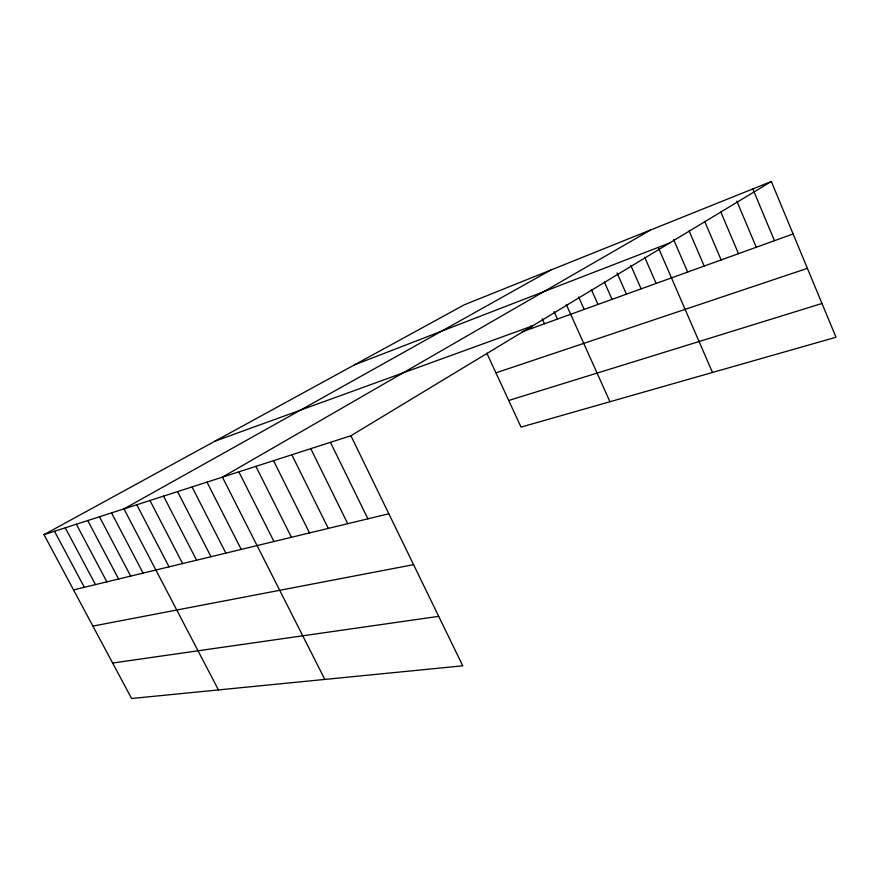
<?xml version="1.0" encoding="UTF-8"?>
<svg xmlns="http://www.w3.org/2000/svg" width="880" height="880" viewBox="0 0 880 880"><rect width="100%" height="100%" fill="white"/><g stroke="black" fill="none" stroke-linecap="round" stroke-linejoin="round"><path stroke-width="1.32" d="M350.9 435.743L462.748 665.808L131.604 698.5L44 534.655L350.9 435.743L771.331 181.5L836 337.238L521.037 427.097L486.849 353.21M650.683 229.955L222.42 477.147L324.83 679.415M550.803 270.05L123.97 508.882L218.449 689.92M44 534.655L464.42 304.733L771.331 181.5M354.409 364.892L669.691 242.968M214.841 441.221L532.565 325.886M521.829 331.947L793.111 233.948M495.935 372.845L807.389 268.345M508.717 400.477L821.975 303.468M73.546 589.897L388.839 513.777M92.895 626.098L413.567 564.652M112.64 663.025L438.691 616.341M54.494 531.267L84.348 587.29M76.351 524.227L106.865 581.856M65.274 527.791L95.458 584.606M87.747 520.553L118.602 579.018M99.473 516.769L130.669 576.103M111.54 512.886L143.088 573.111M136.763 504.757L169.037 566.841M149.952 500.5L182.6 563.574M163.548 496.122L196.581 560.197M177.573 491.601L211.002 556.71M192.038 486.937L225.874 553.124M206.987 482.119L241.219 549.417M238.865 471.845L273.955 541.508M255.893 466.356L291.434 537.295M273.537 460.68L309.529 532.928M291.819 454.784L328.284 528.396M310.772 448.668L347.721 523.699M330.451 442.332L367.895 518.837M530.684 325.908L531.795 328.35M542.245 318.813L544.489 323.763M554.07 311.575L557.447 319.077M566.258 304.469L609.95 401.731M578.622 297L584.177 309.43M591.437 289.773L597.96 304.447M604.373 282.051L612.04 299.365M617.045 272.899L626.417 294.162M630.85 265.441L641.113 288.86M644.71 257.257L656.128 283.437M658.68 248.391L712.492 372.482M673.684 239.69L687.643 272.052M689.062 230.78L704.187 266.068M704.693 221.375L721.138 259.952M720.863 212.091L738.485 253.682M736.857 201.168L756.25 247.258M752.818 188.936L774.455 240.68"/></g></svg>
